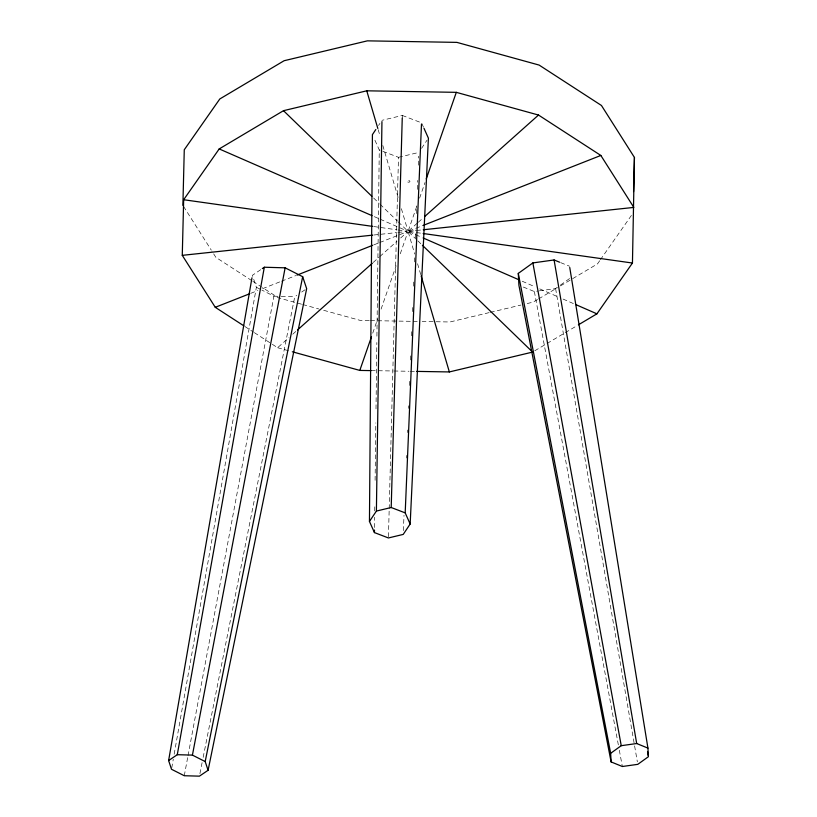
<?xml version="1.0" encoding="UTF-8"?>
<svg xmlns="http://www.w3.org/2000/svg" width="817" height="817" viewBox="0 0 817 817"><rect width="100%" height="100%" fill="white"/><g stroke="black" fill="none" stroke-linecap="round" stroke-linejoin="round"><path stroke-width="0.61" stroke-dasharray="4.08 3.06" d="M374.503 527.486L374.635 517.284M374.717 510.911L374.789 504.528M375.095 480.294L375.82 422.9M376.004 408.868L376.841 342.537M376.913 336.165L379.272 149.94L373.89 137.899M388.453 536.687L389.168 509.951M389.198 508.674L398.492 157.313L379.272 149.94M402.25 118.005L402.321 115.452L381.968 120.334M403.373 530.59L404.007 515.313M406.345 458.01L406.447 455.467M407.387 432.55L407.489 430.008M408.377 408.357L408.48 405.814M409.317 385.44L409.521 380.344M410.359 359.97L410.563 354.884M411.349 335.787L411.554 330.691M412.33 311.594L412.595 305.221M413.371 286.124L413.586 281.038M414.362 261.93L414.627 255.568M415.353 237.747L415.669 230.108M416.343 213.554L416.66 205.915M417.334 189.36L417.701 180.445M418.324 165.167L418.682 156.251M171.733 768.011L173.286 759.228M174.164 754.203L256.375 287.288L252.392 275.309L261.328 269.263M184.274 775.731L187.787 756.951M188.022 755.694L273.92 296.173L261.859 290.066M199.92 773.648L202.156 762.384M203.157 757.379L294.753 296.745L296.734 295.407M372.736 333.142L377.75 318.712M381.09 309.102L396.102 265.811M400.279 253.791L407.785 232.151M408.326 230.608L416.67 206.558M419.591 198.143L425.014 182.518M378.557 125.44L379.925 123.398M421.572 148.357L427.025 140.197M599.688 260.756L597.513 263.871L558.287 287.206M600.413 259.724L632.338 214.105M272.327 344.294L277.606 347.715L288.973 337.584M292.752 334.204L296.54 330.824M373.246 262.42L378.925 257.355M379.874 256.518L396.919 241.311M400.698 237.941L407.326 232.028M408.776 230.731L417.303 223.133M418.253 222.285L422.981 218.068M539.363 290.852L555.601 288.585L559.482 285.787M560.452 285.092L570.174 278.107M301.698 292.047L306.661 288.687M537.576 299.522L533.225 302.106L525.872 303.863M538.669 298.869L557.194 287.85M534.788 350.779L564.21 333.275M565.303 332.631L577.292 325.503M250.768 293.323L257.866 290.525M262.604 288.667L280.354 281.671M281.538 281.201L295.744 275.615M373.849 244.855L378.577 242.986M379.762 242.516L406.989 231.803M409.123 230.956L423.329 225.359M398.492 157.313L418.845 152.432M489.138 312.625L449.963 321.98L422.215 321.51M490.363 312.339L520.98 305.037M523.329 287.053L534.369 291.546L538.107 291.026M373.818 235.01L396.653 232.59M397.92 232.457L406.805 231.507M409.307 231.242L423.267 229.761M369.243 320.601L360.42 320.448L319.927 309.265M370.51 320.621L417.17 321.418M371.153 370.612L392.599 370.969M393.855 371L408.99 371.255M410.257 371.275L415.302 371.357M273.92 296.173L280.047 296.336M281.273 296.377L294.753 296.745M374.033 226.575L396.725 229.781M397.981 229.955L406.805 231.201M409.307 231.558L421.909 233.335M301.524 304.19L278.219 297.756L262.369 287.482M302.75 304.527L318.701 308.928M277.606 347.715L291.097 351.443M402.321 115.452L421.541 122.836L423.502 127.217M560.717 262.655L569.551 266.25M374.349 216.658L379.006 218.701M380.181 219.211L407.009 230.925M409.103 231.834L421.94 237.441M522.247 281.242L535.084 286.838M539.751 288.881L558.409 297.02M563.076 299.063L573.575 303.648M256.375 287.288L260.766 289.504M251.799 280.629L215.872 257.345L211.838 250.982M252.861 281.314L261.307 286.787M244.855 326.483L253.301 331.968M254.363 332.652L271.264 343.61M373.665 198.051L379.129 203.351M380.038 204.23L397.348 220.999M398.257 221.887L407.366 230.711M408.745 232.048L416.946 239.994M417.855 240.872L421.501 244.406M183.559 206.435L211.164 249.92M378.189 129.709L379.976 135.785M382.826 145.508L398.185 197.775M401.402 208.723L407.826 230.598M408.286 232.161L414.709 254.036M417.569 263.758L420.786 274.706M534.369 291.546L618.398 745.196M619.327 750.21L622.34 766.499M555.601 288.585L637.352 761.832M407.806 181.997A1.277 0.797 0.7 0 0 409.909 181.588A1.277 0.797 0.7 0 0 408.275 180.659A1.277 0.797 0.7 0 0 407.806 181.997"/><path stroke-width="1.23" d="M423.992 128.31L428.394 138.155L410.165 524.024L403.22 534.41L388.422 537.954L374.441 532.592L369.458 521.45L372.419 134.621L375.83 129.515M374.441 532.592L374.472 530.039M182.885 205.373L184.274 149.756L219.814 98.959L284.112 60.724L367.374 40.85L456.917 42.382L539.118 65.074L601.455 105.485L634.441 157.456L632.45 263.033L596.91 313.83L578.375 324.849M369.458 521.45L376.402 511.064L381.947 121.61M243.793 325.799L215.269 307.304L182.273 255.343L183.662 199.726L219.201 148.929L283.499 110.683L366.762 90.81L456.305 92.341L538.505 115.044L600.842 155.455L633.839 207.416L423.267 229.761M633.594 191.587L634.441 157.456M410.165 524.024L405.191 512.882L391.2 507.51L402.25 118.005M405.191 512.882L421.49 124.113M262.318 268.589L264.31 267.241L285.133 267.823L302.678 276.708L306.661 288.687L208.09 770.288L199.419 776.15L184.274 775.731L171.509 769.267L168.619 760.556L251.963 277.821M168.619 760.556L177.279 754.694L264.31 267.241M208.09 770.288L205.19 761.577L192.424 755.112L285.133 267.823M205.19 761.577L302.678 276.708M292.333 351.78L359.807 370.418L371.49 336.747M426.26 178.913L456.305 92.341M297.49 329.986L372.297 263.268M424.881 216.372L538.505 115.044M569.755 267.506L647.932 748.106L648.381 756.726L637.781 764.344L622.34 766.499L611.106 761.924L518.907 285.256L518.295 273.399L532.868 262.921L554.089 259.959L559.614 262.206M611.106 761.924L610.656 753.305L621.247 745.686L636.688 743.531L647.932 748.106M215.269 307.304L249.583 293.793M296.928 275.145L372.664 245.314M423.329 225.359L600.842 155.455M376.402 511.064L391.2 507.51M416.558 371.388L449.35 371.939L532.613 352.076L422.409 245.284M182.273 255.343L372.552 235.143M359.807 370.418L371.153 370.612M177.279 754.694L192.424 755.112M183.662 199.726L372.766 226.401M423.165 233.509L632.45 263.033M219.201 148.929L372.011 215.647M423.104 237.951L518.754 279.71M575.914 304.659L596.91 313.83M283.499 110.683L371.847 196.294M366.762 90.81L377.832 128.494M421.143 275.921L449.35 371.939M518.295 273.399L610.656 753.305M532.868 262.921L621.247 745.686M554.089 259.959L636.688 743.531M647.564 751.691L648.177 755.47"/></g></svg>
